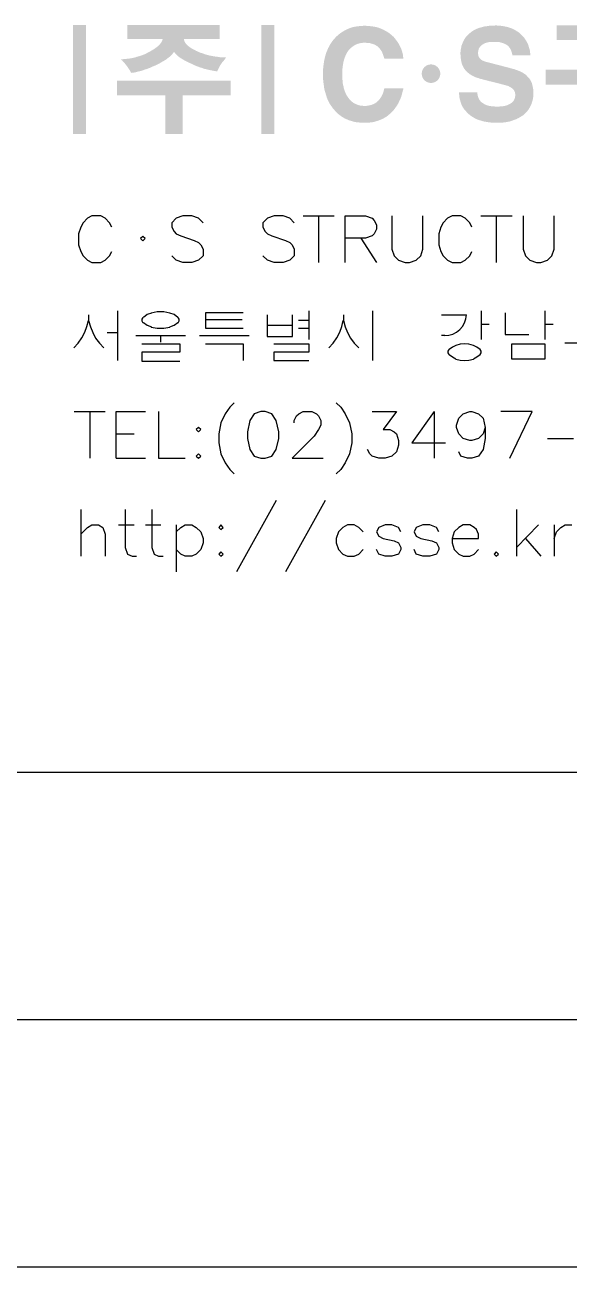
# Model space of a CAD drawing. Header units: millimetres. Extents: x 0 to 25200, y 0 to 17820.
# Drawn here: x 23232 to 23760, y 5040 to 6246 of the extents above; entities that cross this region are included whole.
import ezdxf

# ---------------------------------------------------------------- set-up
doc = ezdxf.new("R2010")
doc.units = ezdxf.units.MM
doc.header["$LTSCALE"] = 30
doc.layers.add('sheet', color=7, linetype='Continuous')
doc.layers.add('XR_SHEET (구조)$0$sheet', color=7, linetype='Continuous')

# ---------------------------------------------------------------- blocks, each defined once
blk = doc.blocks.new('XR_SHEET (구조)$0$S_BOX$0$A$C10631F35')
at = {"layer": 'XR_SHEET (구조)$0$sheet'}
h = blk.add_hatch(color=256, dxfattribs=at)
h.dxf.hatch_style = 1
h.paths.add_polyline_path([(2.457, 3.87), (2.04, 3.87), (2.04, 0.34), (2.457, 0.34)])
h.paths.add_polyline_path([(6.773, 3.871), (3.792, 3.871), (3.792, 3.411), (4.932, 3.411), (4.918, 3.356), (4.884, 3.294), (4.829, 3.226), (4.808, 3.212), (4.76, 3.164), (4.705, 3.123), (4.644, 3.081), (4.575, 3.04), (4.506, 2.999), (4.438, 2.965), (4.376, 2.93), (4.307, 2.903), (4.231, 2.875), (4.163, 2.855), (4.087, 2.834), (4.073, 2.827), (3.998, 2.807), (3.922, 2.793), (3.847, 2.779), (3.771, 2.772), (3.702, 2.765), (3.627, 2.758), (3.579, 2.758), (3.634, 2.71), (3.682, 2.655), (3.73, 2.6), (3.778, 2.539), (3.826, 2.47), (3.867, 2.408), (3.902, 2.346), (3.915, 2.319), (3.991, 2.326), (4.06, 2.339), (4.135, 2.36), (4.204, 2.374), (4.279, 2.394), (4.348, 2.422), (4.417, 2.442), (4.492, 2.47), (4.561, 2.497), (4.63, 2.532), (4.699, 2.559), (4.767, 2.594), (4.788, 2.6), (4.87, 2.648), (4.953, 2.697), (5.028, 2.738), (5.09, 2.786), (5.152, 2.834), (5.2, 2.875), (5.241, 2.916), (5.276, 2.965), (5.303, 2.999), (5.331, 2.958), (5.372, 2.916), (5.413, 2.875), (5.468, 2.827), (5.53, 2.786), (5.599, 2.745), (5.674, 2.703), (5.757, 2.662), (5.846, 2.621), (5.915, 2.587), (5.99, 2.552), (6.066, 2.525), (6.134, 2.497), (6.21, 2.477), (6.279, 2.449), (6.347, 2.436), (6.423, 2.415), (6.492, 2.401), (6.567, 2.387), (6.636, 2.374), (6.698, 2.367), (6.725, 2.429), (6.76, 2.497), (6.794, 2.566), (6.815, 2.594), (6.856, 2.655), (6.904, 2.71), (6.952, 2.772), (6.993, 2.813), (6.918, 2.82), (6.842, 2.82), (6.766, 2.827), (6.691, 2.841), (6.622, 2.848), (6.547, 2.861), (6.471, 2.875), (6.464, 2.875), (6.389, 2.896), (6.313, 2.916), (6.237, 2.944), (6.169, 2.965), (6.1, 2.992), (6.031, 3.026), (6.025, 3.026), (5.949, 3.068), (5.88, 3.102), (5.818, 3.143), (5.763, 3.184), (5.722, 3.219), (5.667, 3.287), (5.633, 3.349), (5.619, 3.411), (6.773, 3.411)])
h.paths.add_polyline_path([(7.131, 2.065), (3.462, 2.065), (3.462, 1.59), (5.021, 1.59), (5.021, 0.34), (5.578, 0.34), (5.578, 1.59), (7.131, 1.59)])
h.paths.add_polyline_path([(8.543, 3.87), (8.126, 3.87), (8.126, 0.34), (8.543, 0.34)])
h.paths.add_polyline_path([(12.427, 3.445), (12.4, 3.48), (12.345, 3.528), (12.29, 3.576), (12.235, 3.617), (12.18, 3.652), (12.118, 3.686), (12.056, 3.72), (11.988, 3.748), (11.926, 3.775), (11.85, 3.796), (11.782, 3.81), (11.706, 3.823), (11.63, 3.83), (11.548, 3.837), (11.466, 3.844), (11.452, 3.844), (11.376, 3.837), (11.294, 3.83), (11.218, 3.823), (11.143, 3.81), (11.074, 3.796), (11.005, 3.775), (10.937, 3.748), (10.875, 3.72), (10.813, 3.686), (10.751, 3.652), (10.689, 3.61), (10.634, 3.569), (10.579, 3.521), (10.524, 3.473), (10.504, 3.445), (10.456, 3.39), (10.414, 3.342), (10.38, 3.287), (10.339, 3.226), (10.311, 3.171), (10.277, 3.109), (10.25, 3.04), (10.222, 2.978), (10.202, 2.91), (10.181, 2.841), (10.167, 2.765), (10.147, 2.69), (10.14, 2.614), (10.126, 2.532), (10.119, 2.449), (10.119, 2.367), (10.119, 2.284), (10.119, 2.278), (10.119, 2.188), (10.119, 2.106), (10.126, 2.023), (10.14, 1.941), (10.147, 1.865), (10.16, 1.79), (10.181, 1.714), (10.202, 1.645), (10.222, 1.577), (10.243, 1.508), (10.27, 1.446), (10.298, 1.384), (10.332, 1.323), (10.366, 1.268), (10.408, 1.213), (10.442, 1.158), (10.49, 1.11), (10.49, 1.103), (10.538, 1.055), (10.593, 1), (10.648, 0.958), (10.703, 0.917), (10.765, 0.876), (10.82, 0.842), (10.889, 0.814), (10.95, 0.787), (11.019, 0.766), (11.088, 0.745), (11.163, 0.725), (11.239, 0.718), (11.314, 0.711), (11.397, 0.704), (11.452, 0.704), (11.527, 0.704), (11.61, 0.711), (11.685, 0.718), (11.761, 0.732), (11.83, 0.752), (11.905, 0.773), (11.967, 0.8), (12.036, 0.828), (12.098, 0.862), (12.159, 0.897), (12.214, 0.938), (12.269, 0.986), (12.304, 1.013), (12.352, 1.062), (12.4, 1.116), (12.441, 1.171), (12.482, 1.226), (12.524, 1.288), (12.558, 1.35), (12.585, 1.419), (12.62, 1.487), (12.647, 1.556), (12.668, 1.632), (12.688, 1.714), (12.709, 1.79), (12.716, 1.817), (12.098, 1.817), (12.077, 1.735), (12.056, 1.659), (12.022, 1.59), (11.988, 1.529), (11.947, 1.467), (11.905, 1.419), (11.878, 1.398), (11.823, 1.35), (11.761, 1.316), (11.699, 1.288), (11.624, 1.268), (11.548, 1.254), (11.469, 1.247), (11.39, 1.254), (11.314, 1.261), (11.246, 1.281), (11.177, 1.309), (11.115, 1.336), (11.06, 1.378), (11.012, 1.426), (10.957, 1.481), (10.916, 1.536), (10.902, 1.556), (10.868, 1.618), (10.84, 1.673), (10.813, 1.742), (10.792, 1.803), (10.779, 1.879), (10.758, 1.948), (10.751, 2.023), (10.744, 2.106), (10.737, 2.188), (10.737, 2.264), (10.737, 2.36), (10.744, 2.442), (10.751, 2.525), (10.765, 2.607), (10.779, 2.683), (10.799, 2.752), (10.82, 2.82), (10.847, 2.882), (10.875, 2.944), (10.909, 2.999), (10.943, 3.047), (10.985, 3.095), (11.04, 3.143), (11.102, 3.191), (11.163, 3.226), (11.225, 3.253), (11.294, 3.274), (11.369, 3.287), (11.445, 3.294), (11.466, 3.294), (11.548, 3.287), (11.63, 3.281), (11.699, 3.26), (11.768, 3.239), (11.83, 3.205), (11.885, 3.171), (11.933, 3.123), (11.947, 3.102), (11.988, 3.054), (12.022, 2.992), (12.05, 2.923), (12.077, 2.848), (12.098, 2.779), (12.716, 2.779), (12.702, 2.855), (12.695, 2.923), (12.675, 2.999), (12.654, 3.068), (12.627, 3.136), (12.592, 3.198), (12.558, 3.267), (12.517, 3.329), (12.476, 3.384)])
h = blk.add_hatch(color=256, dxfattribs=at)
h.dxf.hatch_style = 1
h.paths.add_polyline_path([(15.972, 3.823), (15.897, 3.837), (15.814, 3.844), (15.732, 3.851), (15.677, 3.851), (15.588, 3.844), (15.505, 3.844), (15.423, 3.83), (15.347, 3.823), (15.272, 3.803), (15.196, 3.782), (15.127, 3.761), (15.066, 3.734), (15.004, 3.706), (14.949, 3.672), (14.894, 3.631), (14.846, 3.59), (14.798, 3.548), (14.763, 3.514), (14.715, 3.452), (14.681, 3.397), (14.646, 3.329), (14.619, 3.267), (14.592, 3.198), (14.578, 3.123), (14.564, 3.047), (14.557, 2.971), (14.557, 2.93), (14.564, 2.841), (14.571, 2.765), (14.585, 2.69), (14.598, 2.621), (14.626, 2.559), (14.64, 2.532), (14.674, 2.463), (14.715, 2.408), (14.763, 2.353), (14.825, 2.305), (14.846, 2.284), (14.901, 2.25), (14.962, 2.216), (15.038, 2.181), (15.114, 2.154), (15.141, 2.147), (15.196, 2.126), (15.258, 2.113), (15.333, 2.092), (15.416, 2.071), (15.491, 2.051), (15.801, 1.975), (15.897, 1.948), (15.986, 1.927), (16.055, 1.907), (16.117, 1.886), (16.165, 1.858), (16.178, 1.852), (16.24, 1.81), (16.288, 1.755), (16.316, 1.694), (16.33, 1.625), (16.33, 1.604), (16.323, 1.529), (16.302, 1.467), (16.268, 1.405), (16.22, 1.357), (16.158, 1.316), (16.13, 1.302), (16.075, 1.274), (16.007, 1.254), (15.938, 1.24), (15.856, 1.233), (15.773, 1.226), (15.718, 1.226), (15.629, 1.233), (15.546, 1.24), (15.471, 1.254), (15.402, 1.274), (15.34, 1.302), (15.285, 1.336), (15.237, 1.371), (15.203, 1.405), (15.162, 1.46), (15.134, 1.522), (15.114, 1.59), (15.1, 1.673), (15.1, 1.694), (14.516, 1.694), (14.516, 1.618), (14.523, 1.542), (14.537, 1.467), (14.557, 1.398), (14.578, 1.329), (14.605, 1.261), (14.64, 1.199), (14.681, 1.137), (14.729, 1.082), (14.743, 1.068), (14.784, 1.02), (14.832, 0.979), (14.88, 0.938), (14.935, 0.903), (14.99, 0.869), (15.045, 0.835), (15.114, 0.807), (15.175, 0.787), (15.244, 0.766), (15.32, 0.745), (15.395, 0.732), (15.478, 0.718), (15.56, 0.711), (15.65, 0.704), (15.739, 0.704), (15.766, 0.704), (15.842, 0.704), (15.924, 0.711), (16, 0.718), (16.069, 0.732), (16.144, 0.745), (16.213, 0.766), (16.282, 0.794), (16.35, 0.814), (16.412, 0.849), (16.433, 0.855), (16.501, 0.897), (16.563, 0.931), (16.618, 0.979), (16.666, 1.027), (16.714, 1.075), (16.756, 1.13), (16.79, 1.185), (16.824, 1.247), (16.852, 1.309), (16.872, 1.378), (16.893, 1.446), (16.907, 1.515), (16.914, 1.597), (16.914, 1.673), (16.914, 1.755), (16.9, 1.838), (16.886, 1.907), (16.866, 1.982), (16.838, 2.044), (16.804, 2.106), (16.762, 2.161), (16.714, 2.209), (16.68, 2.25), (16.632, 2.284), (16.577, 2.319), (16.515, 2.353), (16.453, 2.381), (16.378, 2.408), (16.302, 2.436), (16.22, 2.456), (16.151, 2.477), (15.437, 2.662), (15.43, 2.662), (15.34, 2.69), (15.272, 2.717), (15.23, 2.745), (15.175, 2.8), (15.141, 2.855), (15.127, 2.93), (15.127, 2.971), (15.134, 3.04), (15.155, 3.109), (15.189, 3.164), (15.244, 3.219), (15.292, 3.246), (15.354, 3.281), (15.423, 3.301), (15.491, 3.315), (15.574, 3.322), (15.636, 3.322), (15.725, 3.322), (15.808, 3.315), (15.883, 3.294), (15.952, 3.274), (16.014, 3.246), (16.069, 3.212), (16.117, 3.171), (16.13, 3.15), (16.172, 3.095), (16.199, 3.033), (16.22, 2.965), (16.24, 2.882), (16.817, 2.882), (16.811, 2.958), (16.804, 3.033), (16.783, 3.109), (16.762, 3.177), (16.742, 3.246), (16.707, 3.308), (16.673, 3.37), (16.632, 3.432), (16.584, 3.494), (16.577, 3.5), (16.529, 3.548), (16.481, 3.597), (16.426, 3.638), (16.371, 3.672), (16.316, 3.706), (16.254, 3.741), (16.185, 3.768), (16.117, 3.789), (16.048, 3.81)])
h = blk.add_hatch(color=256, dxfattribs=at)
h.dxf.hatch_style = 1
h.paths.add_polyline_path([(17.312, 2.422), (17.312, 1.941), (18.858, 1.941), (18.858, 0.34), (19.414, 0.34), (19.414, 1.941), (20.981, 1.941), (20.981, 2.422), (20.452, 2.422), (20.465, 2.497), (20.479, 2.566), (20.493, 2.642), (20.507, 2.717), (20.52, 2.793), (20.527, 2.868), (20.541, 2.944), (20.548, 3.013), (20.562, 3.088), (20.562, 3.136), (20.568, 3.212), (20.575, 3.281), (20.582, 3.356), (20.589, 3.432), (20.589, 3.507), (20.596, 3.583), (20.596, 3.658), (20.596, 3.734), (20.596, 3.816), (20.596, 3.858), (17.669, 3.858), (17.669, 3.377), (19.964, 3.377), (19.964, 3.301), (19.964, 3.232), (19.957, 3.157), (19.957, 3.081), (19.95, 3.006), (19.936, 2.93), (19.936, 2.903), (19.93, 2.827), (19.916, 2.758), (19.902, 2.683), (19.888, 2.607), (19.875, 2.532), (19.854, 2.456), (19.847, 2.422)])
h = blk.add_hatch(color=256, dxfattribs=at)
edge = h.paths.add_edge_path()
edge.add_arc((13.606, 2.292), 0.3, 0, 360)
blk = doc.blocks.new('XR_SHEET (구조)$0$S_BOX$0$A$C6B1475D2')
at = {"layer": 'XR_SHEET (구조)$0$sheet'}
for p, q in [((0.292, 6.112), (0.216, 5.971)), ((0.433, 6.263), (0.292, 6.112)), ((0.574, 6.329), (0.433, 6.263)), ((0.865, 6.329), (0.574, 6.329)), ((1.006, 6.263), (0.865, 6.329)), ((1.147, 6.112), (1.006, 6.263)), ((1.222, 5.971), (1.147, 6.112)), ((3.301, 6.263), (3.16, 6.112)), ((3.16, 6.112), (3.16, 5.971)), ((3.517, 6.329), (3.301, 6.263)), ((3.808, 6.329), (3.517, 6.329)), ((4.025, 6.263), (3.808, 6.329)), ((4.166, 6.112), (4.025, 6.263)), ((6.253, 6.263), (6.103, 6.112)), ((6.103, 6.112), (6.103, 5.971)), ((6.47, 6.329), (6.253, 6.263)), ((6.752, 6.329), (6.47, 6.329)), ((6.968, 6.263), (6.752, 6.329)), ((7.109, 6.112), (6.968, 6.263)), ((7.401, 6.329), (8.407, 6.329)), ((7.899, 6.329), (7.899, 4.824)), ((8.764, 4.824), (8.764, 6.329)), ((8.764, 6.329), (9.413, 6.329)), ((9.413, 6.329), (9.629, 6.263)), ((9.629, 6.263), (9.695, 6.187)), ((9.695, 6.187), (9.77, 6.046)), ((9.77, 6.046), (9.77, 5.905)), ((10.269, 6.329), (10.269, 5.257)), ((11.275, 5.257), (11.275, 6.329)), ((11.924, 6.112), (11.848, 5.971)), ((12.065, 6.263), (11.924, 6.112)), ((12.215, 6.329), (12.065, 6.263)), ((12.497, 6.329), (12.215, 6.329)), ((12.638, 6.263), (12.497, 6.329)), ((12.789, 6.112), (12.638, 6.263)), ((12.855, 5.971), (12.789, 6.112)), ((13.146, 6.329), (14.152, 6.329)), ((13.644, 6.329), (13.644, 4.824)), ((14.51, 6.329), (14.51, 5.257)), ((15.516, 5.257), (15.516, 6.329)), ((0.216, 5.971), (0.141, 5.755)), ((0.141, 5.755), (0.141, 5.398)), ((2.219, 5.67), (2.144, 5.604)), ((2.294, 5.604), (2.219, 5.67)), ((3.16, 5.971), (3.235, 5.83)), ((3.235, 5.83), (3.301, 5.755)), ((3.301, 5.755), (3.451, 5.689)), ((3.451, 5.689), (3.884, 5.539)), ((6.103, 5.971), (6.178, 5.83)), ((6.178, 5.83), (6.253, 5.755)), ((6.253, 5.755), (6.394, 5.689)), ((6.394, 5.689), (6.827, 5.539)), ((9.629, 5.689), (9.413, 5.614)), ((9.695, 5.755), (9.629, 5.689)), ((9.77, 5.905), (9.695, 5.755)), ((11.848, 5.971), (11.783, 5.755)), ((11.783, 5.755), (11.783, 5.398)), ((0.141, 5.398), (0.216, 5.181)), ((2.144, 5.604), (2.219, 5.529)), ((2.219, 5.529), (2.294, 5.604)), ((3.884, 5.539), (4.025, 5.473)), ((4.025, 5.473), (4.09, 5.398)), ((4.09, 5.398), (4.166, 5.257)), ((4.166, 5.257), (4.166, 5.04)), ((6.827, 5.539), (6.968, 5.473)), ((6.968, 5.473), (7.043, 5.398)), ((7.043, 5.398), (7.109, 5.257)), ((7.109, 5.257), (7.109, 5.04)), ((9.413, 5.614), (8.764, 5.614)), ((9.262, 5.614), (9.77, 4.824)), ((10.269, 5.257), (10.344, 5.04)), ((11.209, 5.04), (11.275, 5.257)), ((11.783, 5.398), (11.848, 5.181)), ((14.51, 5.257), (14.585, 5.04)), ((15.44, 5.04), (15.516, 5.257)), ((0.216, 5.181), (0.292, 5.04)), ((0.292, 5.04), (0.433, 4.899)), ((0.433, 4.899), (0.574, 4.824)), ((0.574, 4.824), (0.865, 4.824)), ((0.865, 4.824), (1.006, 4.899)), ((1.006, 4.899), (1.147, 5.04)), ((1.147, 5.04), (1.222, 5.181)), ((3.301, 4.899), (3.16, 5.04)), ((3.517, 4.824), (3.301, 4.899)), ((3.808, 4.824), (3.517, 4.824)), ((4.025, 4.899), (3.808, 4.824)), ((4.166, 5.04), (4.025, 4.899)), ((6.253, 4.899), (6.103, 5.04)), ((6.47, 4.824), (6.253, 4.899)), ((6.752, 4.824), (6.47, 4.824)), ((6.968, 4.899), (6.752, 4.824)), ((7.109, 5.04), (6.968, 4.899)), ((10.344, 5.04), (10.485, 4.899)), ((10.485, 4.899), (10.701, 4.824)), ((10.701, 4.824), (10.842, 4.824)), ((10.842, 4.824), (11.058, 4.899)), ((11.058, 4.899), (11.209, 5.04)), ((11.848, 5.181), (11.924, 5.04)), ((11.924, 5.04), (12.065, 4.899)), ((12.065, 4.899), (12.215, 4.824)), ((12.215, 4.824), (12.497, 4.824)), ((12.497, 4.824), (12.638, 4.899)), ((12.638, 4.899), (12.789, 5.04)), ((12.789, 5.04), (12.855, 5.181)), ((14.585, 5.04), (14.726, 4.899)), ((14.726, 4.899), (14.942, 4.824)), ((14.942, 4.824), (15.083, 4.824)), ((15.083, 4.824), (15.299, 4.899)), ((15.299, 4.899), (15.44, 5.04)), ((1.401, 3.263), (1.401, 1.655)), ((2.689, 3.225), (2.492, 3.188)), ((2.896, 3.225), (2.689, 3.225)), ((3.094, 3.188), (2.896, 3.225)), ((7.589, 3.263), (7.589, 2.332)), ((9.648, 3.263), (9.648, 1.655)), ((13.155, 3.263), (13.155, 2.332)), ((15.215, 3.263), (15.215, 2.332)), ((0.414, 2.755), (0.461, 2.953)), ((0.461, 3.131), (0.461, 2.943)), ((0.47, 2.943), (0.527, 2.746)), ((2.219, 3.047), (2.191, 2.99)), ((2.191, 2.99), (2.191, 2.934)), ((2.191, 2.934), (2.219, 2.877)), ((2.36, 3.141), (2.238, 3.047)), ((2.238, 2.887), (2.36, 2.793)), ((2.501, 3.188), (2.36, 3.141)), ((3.235, 3.141), (3.094, 3.188)), ((3.357, 3.047), (3.235, 3.141)), ((3.235, 2.793), (3.357, 2.887)), ((3.395, 2.99), (3.366, 3.047)), ((3.366, 2.877), (3.395, 2.934)), ((3.395, 2.934), (3.395, 2.99)), ((5.463, 3.197), (4.25, 3.197)), ((4.25, 3.197), (4.25, 2.699)), ((4.25, 2.981), (5.426, 2.981)), ((6.244, 3.131), (6.244, 2.426)), ((7.053, 2.426), (7.053, 3.131)), ((7.25, 2.962), (7.589, 2.962)), ((8.651, 2.755), (8.698, 2.953)), ((8.708, 3.131), (8.708, 2.943)), ((8.708, 2.943), (8.764, 2.746)), ((11.877, 3.131), (12.685, 3.131)), ((12.554, 2.755), (12.619, 2.868)), ((12.619, 2.868), (12.657, 3)), ((12.657, 3), (12.676, 3.131)), ((13.155, 2.83), (13.419, 2.83)), ((13.936, 3.197), (13.936, 2.492)), ((15.215, 2.83), (15.478, 2.83)), ((0.254, 2.388), (0.348, 2.567)), ((0.348, 2.567), (0.414, 2.755)), ((0.527, 2.746), (0.602, 2.558)), ((0.602, 2.558), (0.696, 2.379)), ((1.072, 2.558), (1.401, 2.558)), ((1.994, 2.464), (3.602, 2.464)), ((2.36, 2.793), (2.501, 2.746)), ((2.492, 2.736), (2.689, 2.699)), ((2.689, 2.699), (2.896, 2.699)), ((2.793, 2.464), (2.793, 2.247)), ((2.896, 2.699), (3.094, 2.736)), ((3.094, 2.746), (3.235, 2.793)), ((4.053, 2.464), (5.661, 2.464)), ((4.25, 2.699), (5.463, 2.699)), ((6.244, 2.793), (7.053, 2.793)), ((6.244, 2.426), (7.053, 2.426)), ((7.25, 2.699), (7.589, 2.699)), ((8.491, 2.388), (8.585, 2.567)), ((8.585, 2.567), (8.651, 2.755)), ((8.764, 2.746), (8.839, 2.558)), ((8.839, 2.558), (8.933, 2.379)), ((11.98, 2.464), (11.877, 2.464)), ((11.98, 2.464), (12.112, 2.473)), ((12.112, 2.473), (12.243, 2.511)), ((12.243, 2.511), (12.356, 2.567)), ((12.356, 2.567), (12.469, 2.652)), ((12.469, 2.652), (12.554, 2.755)), ((13.936, 2.492), (14.698, 2.492)), ((-0.009, 2.069), (0.132, 2.219)), ((0.132, 2.219), (0.254, 2.388)), ((0.696, 2.379), (0.818, 2.21)), ((0.818, 2.21), (0.959, 2.059)), ((2.191, 2.191), (3.413, 2.191)), ((3.413, 2.191), (3.413, 1.928)), ((4.25, 2.191), (5.463, 2.191)), ((5.463, 2.191), (5.463, 1.655)), ((6.451, 2.191), (7.589, 2.191)), ((7.589, 2.191), (7.589, 1.928)), ((8.228, 2.069), (8.369, 2.219)), ((8.369, 2.219), (8.491, 2.388)), ((8.933, 2.379), (9.056, 2.21)), ((9.056, 2.21), (9.197, 2.059)), ((12.112, 2.012), (12.083, 1.956)), ((12.224, 2.088), (12.121, 2.012)), ((12.337, 2.144), (12.224, 2.088)), ((12.478, 2.182), (12.337, 2.144)), ((12.619, 2.191), (12.478, 2.182)), ((12.76, 2.182), (12.619, 2.191)), ((12.902, 2.144), (12.76, 2.182)), ((13.014, 2.088), (12.902, 2.144)), ((13.118, 2.012), (13.014, 2.088)), ((13.155, 1.956), (13.127, 2.012)), ((14.143, 2.191), (15.215, 2.191)), ((14.143, 1.693), (14.143, 2.191)), ((15.215, 2.191), (15.215, 1.693)), ((15.864, 2.229), (17.472, 2.229)), ((3.413, 1.928), (2.191, 1.928)), ((2.191, 1.928), (2.191, 1.636)), ((2.191, 1.636), (3.413, 1.636)), ((7.589, 1.928), (6.451, 1.928)), ((6.451, 1.928), (6.451, 1.655)), ((6.451, 1.655), (7.589, 1.655)), ((12.083, 1.956), (12.083, 1.899)), ((12.083, 1.899), (12.112, 1.843)), ((12.121, 1.843), (12.224, 1.768)), ((12.224, 1.768), (12.337, 1.711)), ((12.337, 1.702), (12.478, 1.664)), ((12.478, 1.664), (12.619, 1.655)), ((12.619, 1.655), (12.76, 1.664)), ((12.76, 1.664), (12.902, 1.702)), ((12.902, 1.711), (13.014, 1.768)), ((13.014, 1.768), (13.118, 1.843)), ((13.127, 1.843), (13.155, 1.899)), ((13.155, 1.899), (13.155, 1.956)), ((15.215, 1.693), (14.143, 1.693)), ((0, 0), (1.006, 0)), ((0.508, 0), (0.508, -1.505)), ((1.363, -1.505), (1.363, 0)), ((1.363, 0), (2.304, 0)), ((2.727, 0), (2.727, -1.505)), ((5.031, 0.141), (4.88, -0.075)), ((5.172, 0.282), (5.031, 0.141)), ((6.037, 0), (5.821, -0.075)), ((6.178, 0), (6.037, 0)), ((6.394, -0.075), (6.178, 0)), ((7.259, -0.075), (7.401, 0)), ((7.401, 0), (7.683, 0)), ((7.683, 0), (7.833, -0.075)), ((8.472, 0.282), (8.623, 0.141)), ((8.623, 0.141), (8.764, -0.075)), ((9.629, 0), (10.419, 0)), ((10.419, 0), (9.986, -0.574)), ((11.632, 0), (10.917, -1.006)), ((11.632, 0), (11.632, -1.505)), ((12.572, -0.075), (12.789, 0)), ((12.789, 0), (12.855, 0)), ((12.855, 0), (13.071, -0.075)), ((14.801, 0), (13.795, 0)), ((14.077, -1.505), (14.801, 0)), ((4.739, -0.357), (4.674, -0.715)), ((4.88, -0.075), (4.739, -0.357)), ((5.68, -0.292), (5.604, -0.649)), ((5.821, -0.075), (5.68, -0.292)), ((6.535, -0.292), (6.394, -0.075)), ((6.611, -0.649), (6.535, -0.292)), ((7.109, -0.292), (7.184, -0.141)), ((7.109, -0.357), (7.109, -0.292)), ((7.184, -0.141), (7.259, -0.075)), ((7.833, -0.075), (7.899, -0.141)), ((7.899, -0.141), (7.974, -0.292)), ((7.974, -0.292), (7.974, -0.433)), ((8.764, -0.075), (8.905, -0.357)), ((8.905, -0.357), (8.98, -0.715)), ((12.356, -0.433), (12.431, -0.216)), ((12.431, -0.216), (12.572, -0.075)), ((13.071, -0.075), (13.221, -0.216)), ((13.221, -0.216), (13.287, -0.508)), ((1.363, -0.715), (1.937, -0.715)), ((4.025, -0.508), (3.949, -0.574)), ((3.949, -0.574), (4.025, -0.649)), ((4.09, -0.574), (4.025, -0.508)), ((4.025, -0.649), (4.09, -0.574)), ((4.674, -0.715), (4.674, -1.006)), ((5.604, -0.649), (5.604, -0.865)), ((6.611, -0.865), (6.611, -0.649)), ((7.758, -0.79), (7.043, -1.505)), ((7.899, -0.574), (7.758, -0.79)), ((7.974, -0.433), (7.899, -0.574)), ((8.98, -0.715), (8.98, -1.006)), ((9.986, -0.574), (10.203, -0.574)), ((10.203, -0.574), (10.344, -0.649)), ((10.344, -0.649), (10.419, -0.715)), ((10.419, -0.715), (10.485, -0.931)), ((12.356, -0.508), (12.356, -0.433)), ((12.431, -0.715), (12.356, -0.508)), ((12.572, -0.865), (12.431, -0.715)), ((13.221, -0.715), (13.071, -0.865)), ((13.287, -0.508), (13.221, -0.715)), ((13.287, -0.508), (13.287, -0.865)), ((4.674, -1.006), (4.739, -1.363)), ((5.604, -0.865), (5.68, -1.222)), ((6.535, -1.222), (6.611, -0.865)), ((8.98, -1.006), (8.905, -1.363)), ((10.485, -1.081), (10.419, -1.298)), ((10.485, -0.931), (10.485, -1.081)), ((10.917, -1.006), (11.999, -1.006)), ((12.789, -0.931), (12.572, -0.865)), ((12.855, -0.931), (12.789, -0.931)), ((13.071, -0.865), (12.855, -0.931)), ((13.287, -0.865), (13.221, -1.222)), ((15.299, -0.865), (16.144, -0.865)), ((1.363, -1.505), (2.304, -1.505)), ((2.727, -1.505), (3.592, -1.505)), ((4.025, -1.363), (3.949, -1.439)), ((3.949, -1.439), (4.025, -1.505)), ((4.09, -1.439), (4.025, -1.363)), ((4.025, -1.505), (4.09, -1.439)), ((4.739, -1.363), (4.88, -1.655)), ((5.68, -1.222), (5.821, -1.439)), ((5.821, -1.439), (6.037, -1.505)), ((6.037, -1.505), (6.178, -1.505)), ((6.178, -1.505), (6.394, -1.439)), ((6.394, -1.439), (6.535, -1.222)), ((7.043, -1.505), (8.049, -1.505)), ((8.905, -1.363), (8.764, -1.655)), ((9.554, -1.363), (9.479, -1.222)), ((9.629, -1.439), (9.554, -1.363)), ((9.845, -1.505), (9.629, -1.439)), ((10.052, -1.505), (9.845, -1.505)), ((10.269, -1.439), (10.052, -1.505)), ((10.419, -1.298), (10.269, -1.439)), ((12.497, -1.439), (12.431, -1.298)), ((12.713, -1.505), (12.497, -1.439)), ((12.855, -1.505), (12.713, -1.505)), ((13.071, -1.439), (12.855, -1.505)), ((13.221, -1.222), (13.071, -1.439)), ((4.88, -1.655), (5.031, -1.871)), ((5.031, -1.871), (5.172, -2.012)), ((8.623, -1.871), (8.472, -2.012)), ((8.764, -1.655), (8.623, -1.871)), ((0.216, -3.169), (0.216, -4.674)), ((1.655, -3.169), (1.655, -4.391)), ((2.511, -3.169), (2.511, -4.391)), ((6.535, -2.877), (5.247, -5.181)), ((8.115, -2.877), (6.827, -5.181)), ((14.293, -3.169), (14.293, -4.674)), ((0.216, -3.959), (0.433, -3.743)), ((0.433, -3.743), (0.574, -3.667)), ((0.574, -3.667), (0.79, -3.667)), ((0.79, -3.667), (0.931, -3.743)), ((0.931, -3.743), (1.006, -3.959)), ((1.006, -3.959), (1.006, -4.674)), ((1.439, -3.667), (1.937, -3.667)), ((2.304, -3.667), (2.802, -3.667)), ((3.301, -3.667), (3.301, -5.181)), ((3.301, -3.884), (3.451, -3.743)), ((3.451, -3.743), (3.592, -3.667)), ((3.592, -3.667), (3.808, -3.667)), ((3.808, -3.667), (3.949, -3.743)), ((3.949, -3.743), (4.09, -3.884)), ((4.09, -3.884), (4.166, -4.1)), ((4.739, -3.667), (4.674, -3.743)), ((4.674, -3.743), (4.739, -3.818)), ((4.815, -3.743), (4.739, -3.667)), ((4.739, -3.818), (4.815, -3.743)), ((8.548, -3.884), (8.472, -4.1)), ((8.689, -3.743), (8.548, -3.884)), ((8.839, -3.667), (8.689, -3.743)), ((9.056, -3.667), (8.839, -3.667)), ((9.197, -3.743), (9.056, -3.667)), ((9.338, -3.884), (9.197, -3.743)), ((9.845, -3.743), (9.77, -3.884)), ((9.77, -3.884), (9.845, -4.025)), ((10.052, -3.667), (9.845, -3.743)), ((10.269, -3.667), (10.052, -3.667)), ((10.485, -3.743), (10.269, -3.667)), ((10.56, -3.884), (10.485, -3.743)), ((11.058, -3.743), (10.993, -3.884)), ((10.993, -3.884), (11.058, -4.025)), ((11.275, -3.667), (11.058, -3.743)), ((11.491, -3.667), (11.275, -3.667)), ((11.707, -3.743), (11.491, -3.667)), ((11.783, -3.884), (11.707, -3.743)), ((12.281, -3.884), (12.215, -4.1)), ((12.431, -3.743), (12.281, -3.884)), ((12.572, -3.667), (12.431, -3.743)), ((12.789, -3.667), (12.572, -3.667)), ((12.93, -3.743), (12.789, -3.667)), ((13.005, -3.818), (12.93, -3.743)), ((13.071, -3.959), (13.005, -3.818)), ((13.071, -4.1), (13.071, -3.959)), ((15.008, -3.667), (14.293, -4.391)), ((15.516, -3.667), (15.516, -4.674)), ((15.516, -4.1), (15.591, -3.884)), ((15.591, -3.884), (15.732, -3.743)), ((15.732, -3.743), (15.873, -3.667)), ((15.873, -3.667), (16.089, -3.667)), ((1.655, -4.391), (1.721, -4.608)), ((2.511, -4.391), (2.586, -4.608)), ((4.166, -4.241), (4.09, -4.457)), ((4.166, -4.1), (4.166, -4.241)), ((8.472, -4.1), (8.472, -4.241)), ((8.472, -4.241), (8.548, -4.457)), ((9.845, -4.025), (9.986, -4.1)), ((9.986, -4.1), (10.344, -4.175)), ((10.344, -4.175), (10.485, -4.241)), ((10.485, -4.241), (10.56, -4.391)), ((10.56, -4.391), (10.56, -4.457)), ((11.058, -4.025), (11.209, -4.1)), ((11.209, -4.1), (11.566, -4.175)), ((11.566, -4.175), (11.707, -4.241)), ((11.707, -4.241), (11.783, -4.391)), ((11.783, -4.391), (11.783, -4.457)), ((12.215, -4.1), (13.071, -4.1)), ((12.215, -4.1), (12.215, -4.241)), ((12.215, -4.241), (12.281, -4.457)), ((14.585, -4.1), (15.083, -4.674)), ((1.721, -4.608), (1.871, -4.674)), ((1.871, -4.674), (2.012, -4.674)), ((2.586, -4.608), (2.727, -4.674)), ((2.727, -4.674), (2.877, -4.674)), ((3.451, -4.608), (3.301, -4.457)), ((3.592, -4.674), (3.451, -4.608)), ((3.808, -4.674), (3.592, -4.674)), ((3.949, -4.608), (3.808, -4.674)), ((4.09, -4.457), (3.949, -4.608)), ((4.739, -4.532), (4.674, -4.608)), ((4.674, -4.608), (4.739, -4.674)), ((4.815, -4.608), (4.739, -4.532)), ((4.739, -4.674), (4.815, -4.608)), ((8.548, -4.457), (8.689, -4.608)), ((8.689, -4.608), (8.839, -4.674)), ((8.839, -4.674), (9.056, -4.674)), ((9.056, -4.674), (9.197, -4.608)), ((9.197, -4.608), (9.338, -4.457)), ((9.845, -4.608), (9.77, -4.457)), ((10.052, -4.674), (9.845, -4.608)), ((10.269, -4.674), (10.052, -4.674)), ((10.485, -4.608), (10.269, -4.674)), ((10.56, -4.457), (10.485, -4.608)), ((11.058, -4.608), (10.993, -4.457)), ((11.275, -4.674), (11.058, -4.608)), ((11.491, -4.674), (11.275, -4.674)), ((11.707, -4.608), (11.491, -4.674)), ((11.783, -4.457), (11.707, -4.608)), ((12.281, -4.457), (12.431, -4.608)), ((12.431, -4.608), (12.572, -4.674)), ((12.572, -4.674), (12.789, -4.674)), ((12.789, -4.674), (12.93, -4.608)), ((12.93, -4.608), (13.071, -4.457)), ((13.644, -4.532), (13.579, -4.608)), ((13.579, -4.608), (13.644, -4.674)), ((13.72, -4.608), (13.644, -4.532)), ((13.644, -4.674), (13.72, -4.608))]:
    blk.add_line(p, q, dxfattribs=at)
blk = doc.blocks.new('XR_SHEET (구조)$0$A3-SHEET')
at = {"layer": 'XR_SHEET (구조)$0$sheet'}
for p, q in [((412, 92), (372, 92)), ((412, 88), (372, 88)), ((412, 84), (372, 84))]:
    blk.add_line(p, q, dxfattribs=at)
at = {"layer": 'XR_SHEET (구조)$0$sheet', "color": 2, "linetype": 'Continuous'}
blk.add_line((412, 92), (372, 92), dxfattribs=at)
at = {"layer": 'XR_SHEET (구조)$0$sheet', "color": 7, "xscale": 0.5, "yscale": 0.5, "zscale": 0.5}
blk.add_blockref('XR_SHEET (구조)$0$S_BOX$0$A$C10631F35', (386.965, 102.157), dxfattribs=at)
at = {"layer": 'XR_SHEET (구조)$0$sheet', "xscale": 0.5, "yscale": 0.5, "zscale": 0.5}
blk.add_blockref('XR_SHEET (구조)$0$S_BOX$0$A$C6B1475D2', (388.001, 97.837), dxfattribs=at)
blk = doc.blocks.new('XR_SHEET (구조)')
at = {"layer": 'XR_SHEET (구조)$0$sheet'}
blk.add_blockref('XR_SHEET (구조)$0$A3-SHEET', (0, 0), dxfattribs=at)

msp = doc.modelspace()

# ---------------------------------------------------------------- block references
at = {"layer": 'sheet', "xscale": 60.00000000003136, "yscale": 60.00000000003136, "zscale": 60.00000000003136}
msp.add_blockref('XR_SHEET (구조)', (0, 0), dxfattribs=at)

doc.saveas('drawing.dxf')
